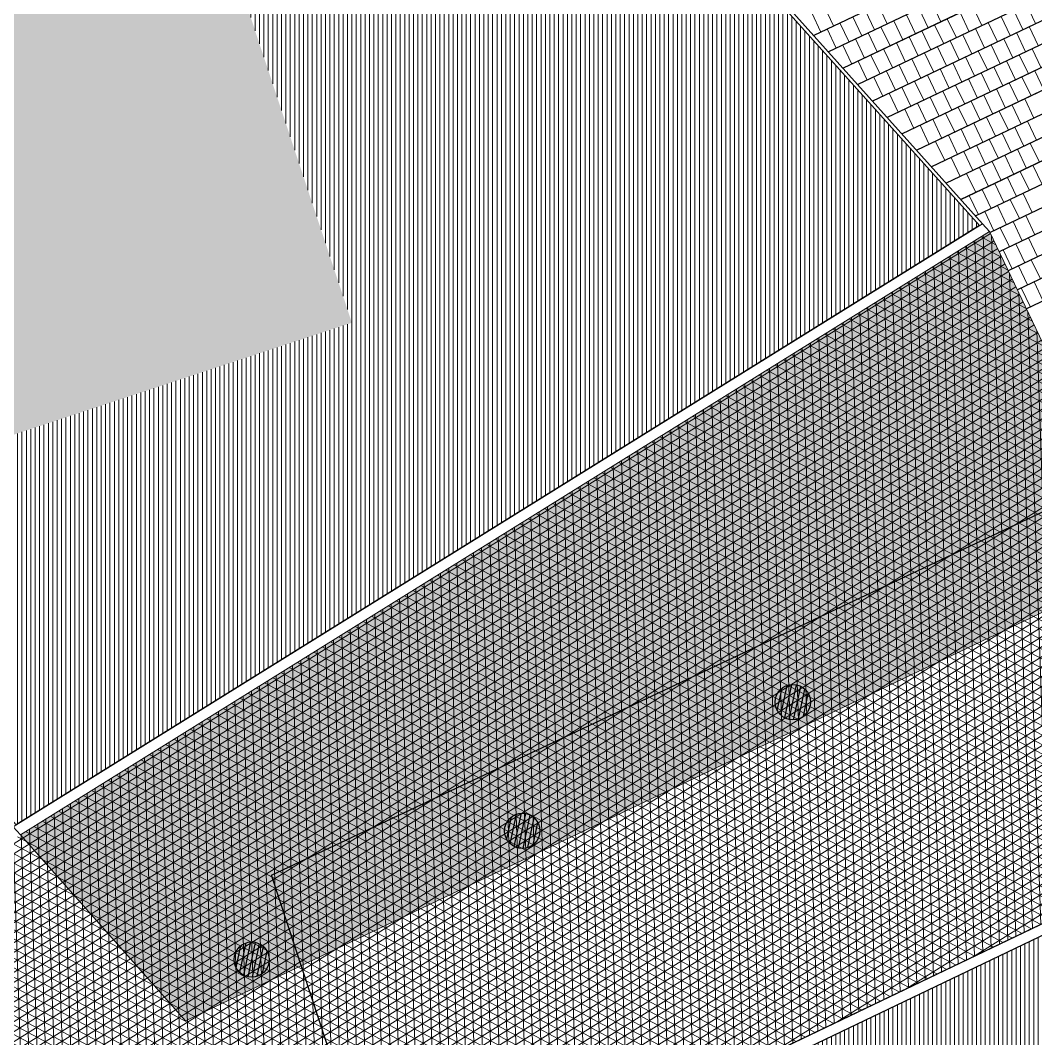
# Model space of a CAD drawing. Header units: metres. Extents: x 679599 to 680028, y 2748524 to 2748840.
# Drawn here: x 679953.21 to 679982.01, y 2748753.3 to 2748782.19 of the extents above; entities that cross this region are included whole.
import ezdxf

# ---------------------------------------------------------------- set-up
doc = ezdxf.new("R2010")
doc.units = ezdxf.units.M
doc.header["$LTSCALE"] = 5
doc.layers.add('00-AUX', color=2, linetype='Continuous', plot=False)
doc.layers.add('00-AUX Tree Pit', color=2, linetype='Continuous', plot=False)
for name, color, linetype, lineweight, plot in [('02-L-B-Channel', 140, 'Continuous', 5, False), ('02-L-B-Curb', 11, 'Continuous', 5, False), ('02-L-B-Gutter', 170, 'Continuous', 5, False)]:
    doc.layers.add(name, color=color, linetype=linetype, lineweight=lineweight, plot=plot)
doc.layers.add('02-L-B-Flat Bar', color=181, linetype='Continuous', lineweight=5)
for name, color, linetype, lineweight, true_color in [('02-L-Joints-Paviment_07_Precast Concrete Blocks 60X40', 7, 'Continuous', 5, 0x999999), ('03-TR-Pavement_02_Sealed Gravel', 7, 'Continuous', 5, 0x38321e), ('03-TR-Pavement_05_Precast irregular Concrete Blocks_Open Joint', 7, 'Continuous', 5, 0x82ae7e), ('03-TR-Pavement_07_Precast Concrete Blocks 60X40', 7, 'Continuous', 5, 0x999999), ('03-TR-Pavement_07_Precast irregular Concrete Blocks', 7, 'Continuous', 5, 0xb3b3b3)]:
    doc.layers.add(name, color=color, linetype=linetype, lineweight=lineweight, true_color=true_color)
doc.layers.add('03-TR-Pavement_12_Acrylic Paint (Double Layer)', color=7, linetype='Continuous', true_color=0xeddfde)
doc.layers.add('03-TR-Tree Pit_White', color=7, linetype='Continuous', true_color=0xfcfcfc)
doc.layers.add('03-TR-Tree Pit_Green', color=46, linetype='Continuous')
pattern_1 = [(90, (652974.11672, 2717198.73223), (-0.1247775, 0), [])]

msp = doc.modelspace()

# ---------------------------------------------------------------- hatches: boundary and pattern name
at = {"layer": '03-TR-Pavement_02_Sealed Gravel', "linetype": 'Continuous'}
h = msp.add_hatch(dxfattribs=at)
h.set_pattern_fill('ANSI31', color=256, scale=0.0393, angle=45)
h.set_pattern_definition(pattern_1)
h.paths.add_polyline_path([(679942.353, 2748782.84), (679957.858, 2748787.975), (679962.616, 2748773.612), (679947.111, 2748768.477)], flags=16)
h.paths.add_polyline_path([(679947.422, 2748813.15), (679917.58, 2748798.949), (679953.093, 2748759.365), (679980.42, 2748776.369)])
h = msp.add_hatch(dxfattribs=at)
h.set_pattern_fill('ANSI31', color=256, scale=0.0393, angle=45)
h.set_pattern_definition(pattern_1)
h.paths.add_polyline_path([(679968.866, 2748742.603), (679983.868, 2748747.571), (679993.107, 2748719.677), (679978.111, 2748714.692)], flags=16)
h.paths.add_polyline_path([(679998.133, 2748710.307), (680003.902, 2748713.034), (680005.419, 2748708.439), (680000.185, 2748705.967)], flags=16)
h.paths.add_polyline_path([(679963.902, 2748747.461), (679988.621, 2748759.303), (680006.998, 2748703.659), (679982.255, 2748691.885)])
at = {"layer": '03-TR-Pavement_05_Precast irregular Concrete Blocks_Open Joint'}
h = msp.add_hatch(dxfattribs=at)
h.set_pattern_fill('SWAMP', color=256, scale=0.01)
h.set_pattern_definition([(0, (-2.8001, 2.47284), (0.127, 0.219970452362), [0.03175, -0.22225]), (90, (-2.78422, 2.47284), (-0.127, 0.219970452362), [0.015875, -0.424065904724]), (90, (-2.78025, 2.47284), (-0.127, 0.219970452362), [0.0127, -0.427240904724]), (90, (-2.78819, 2.47284), (-0.127, 0.219970452362), [0.0127, -0.427240904724]), (60, (-2.77629, 2.47284), (-0.126999999827, 0.219970452462), [0.01016, -0.24384]), (120, (-2.79216, 2.47284), (-0.253999999827, 1e-10), [0.01016, -0.24384])])
h.paths.add_polyline_path([(679957.895, 2748753.804), (679953.212, 2748759.085), (679980.707, 2748776.199), (679985.171, 2748766.828)])
at = {"layer": '03-TR-Pavement_07_Precast irregular Concrete Blocks', "linetype": 'Continuous'}
h = msp.add_hatch(dxfattribs=at)
h.set_pattern_fill('NET3', color=256, scale=0.075, angle=92)
h.set_pattern_definition([(92, (679898.76976, 2748715.38535), (-0.23797994, -0.00831044), []), (152, (679898.76976, 2748715.38535), (-0.1117929, -0.2102519), []), (212, (679898.76976, 2748715.38535), (0.126187, -0.20194145), [])])
h.paths.add_polyline_path([(679980.706, 2748776.198), (679957.091, 2748761.499), (679946.748, 2748755.061), (679960.782, 2748746.299), (679963.716, 2748747.705), (679988.617, 2748759.633)])
at = {"layer": '03-TR-Pavement_12_Acrylic Paint (Double Layer)', "linetype": 'Continuous'}
h = msp.add_hatch(color=256, dxfattribs=at)
h.dxf.hatch_style = 1
h.paths.add_polyline_path([(679942.353, 2748782.84), (679957.858, 2748787.975), (679962.616, 2748773.612), (679947.111, 2748768.477)])
at = {"layer": '03-TR-Tree Pit_Green'}
h = msp.add_hatch(dxfattribs=at)
h.set_pattern_fill('ANSI31', color=256, scale=0.04, angle=33)
h.set_pattern_definition([(78, (679975.12409, 2748762.84899), (-0.124225, 0.026405), [])])
edge = h.paths.add_edge_path()
edge.add_arc((679975.124, 2748762.849), 0.5, 0, 360)
h = msp.add_hatch(dxfattribs=at)
h.set_pattern_fill('ANSI31', color=256, scale=0.04, angle=33)
h.set_pattern_definition([(78, (679967.44885, 2748759.1965), (-0.124225, 0.026405), [])])
edge = h.paths.add_edge_path()
edge.add_arc((679967.449, 2748759.196), 0.5, 0, 360)
h = msp.add_hatch(dxfattribs=at)
h.set_pattern_fill('ANSI31', color=256, scale=0.04, angle=33)
h.set_pattern_definition([(78, (679959.77362, 2748755.544), (-0.124225, 0.026405), [])])
edge = h.paths.add_edge_path()
edge.add_arc((679959.774, 2748755.544), 0.5, 0, 360)
at = {"layer": '03-TR-Tree Pit_White'}
h = msp.add_hatch(color=256, dxfattribs=at)
h.dxf.hatch_style = 1
edge = h.paths.add_edge_path()
edge.add_arc((679975.124, 2748762.849), 0.5, 0, 360)
h = msp.add_hatch(color=256, dxfattribs=at)
h.dxf.hatch_style = 1
edge = h.paths.add_edge_path()
edge.add_arc((679967.449, 2748759.196), 0.5, 0, 360)
h = msp.add_hatch(color=256, dxfattribs=at)
h.dxf.hatch_style = 1
edge = h.paths.add_edge_path()
edge.add_arc((679959.774, 2748755.544), 0.5, 0, 360)

# ---------------------------------------------------------------- linework, layer by layer
for centre in [(679975.124, 2748762.849), (679967.449, 2748759.196), (679959.774, 2748755.544)]:
    msp.add_circle(centre, 0.5)
at = {"layer": '00-AUX', "ltscale": 0.3}
for points in [[(679947.422, 2748813.15), (679980.42, 2748776.369), (679953.093, 2748759.365), (679917.58, 2748798.949)], [(679963.902, 2748747.461), (679982.255, 2748691.885), (680006.998, 2748703.659), (679988.621, 2748759.303)]]:
    msp.add_lwpolyline(points, close=True, dxfattribs=at)
at = {"layer": '00-AUX'}
for points in [[(679984.047, 2748785.727), (679975.716, 2748781.763)], [(679984.487, 2748785.272), (679976.134, 2748781.297)], [(679984.564, 2748784.644), (679976.551, 2748780.831)], [(679985.004, 2748784.189), (679976.969, 2748780.366)], [(679985.081, 2748783.561), (679977.387, 2748779.9)], [(679985.521, 2748783.106), (679977.805, 2748779.434)], [(679985.598, 2748782.478), (679978.223, 2748778.969)], [(679986.038, 2748782.023), (679978.64, 2748778.503)], [(679986.115, 2748781.395), (679979.058, 2748778.037)], [(679986.555, 2748780.94), (679979.476, 2748777.571)], [(679986.633, 2748780.312), (679979.894, 2748777.106)], [(679987.073, 2748779.857), (679980.312, 2748776.64)], [(679987.15, 2748779.23), (679980.72, 2748776.17)], [(679987.59, 2748778.774), (679980.979, 2748775.628)], [(679987.667, 2748778.147), (679981.237, 2748775.087)], [(679988.107, 2748777.691), (679981.496, 2748774.545)], [(679988.184, 2748777.064), (679981.754, 2748774.004)], [(679963.698, 2748747.696), (679960.337, 2748757.938), (679984.076, 2748769.129), (679988.633, 2748759.641), (679963.698, 2748747.696)], [(679985.214, 2748766.76), (679988.633, 2748759.641), (679963.697, 2748747.696)]]:
    msp.add_lwpolyline(points, dxfattribs=at)
at = {"layer": '00-AUX Tree Pit'}
for centre in [(679967.449, 2748759.196), (679959.774, 2748755.544)]:
    msp.add_circle(centre, 0.5, dxfattribs=at)
at = {"layer": '02-L-B-Channel'}
msp.add_lwpolyline([(679963.811, 2748747.418), (679963.716, 2748747.705), (679988.617, 2748759.633), (679988.712, 2748759.346), (679963.811, 2748747.418)], dxfattribs=at)
at = {"layer": '02-L-B-Curb'}
for points in [[(679947.422, 2748813.15), (679980.42, 2748776.369)], [(679947.516, 2748813.195), (679980.506, 2748776.422)], [(679980.706, 2748776.198), (679988.617, 2748759.633)]]:
    msp.add_lwpolyline(points, dxfattribs=at)
at = {"layer": '02-L-B-Flat Bar'}
for points in [[(679980.706, 2748776.198), (679988.617, 2748759.633)], [(679953.217, 2748759.079), (679957.895, 2748753.803), (679985.148, 2748766.804)]]:
    msp.add_lwpolyline(points, dxfattribs=at)
at = {"layer": '02-L-B-Gutter'}
msp.add_lwpolyline([(679953.008, 2748759.312), (679980.506, 2748776.422), (679980.706, 2748776.198), (679953.212, 2748759.084)], close=True, dxfattribs=at)
at = {"layer": '02-L-Joints-Paviment_07_Precast Concrete Blocks 60X40'}
for points in [[(679979.327, 2748782.152), (679979.069, 2748782.694)], [(679975.92, 2748781.86), (679975.662, 2748782.402)], [(679976.281, 2748782.032), (679976.023, 2748782.574)], [(679977.184, 2748782.462), (679977.442, 2748781.92)], [(679977.545, 2748782.634), (679977.803, 2748782.092)], [(679978.965, 2748781.98), (679978.708, 2748782.522)], [(679979.868, 2748782.41), (679980.126, 2748781.868)], [(679980.23, 2748782.582), (679980.487, 2748782.04)], [(679981.65, 2748781.928), (679981.392, 2748782.47)], [(679982.011, 2748782.1), (679981.753, 2748782.642)], [(679976.462, 2748782.118), (679976.719, 2748781.576)], [(679976.823, 2748782.29), (679977.081, 2748781.748)], [(679978.243, 2748781.636), (679977.985, 2748782.178)], [(679978.604, 2748781.808), (679978.346, 2748782.35)], [(679979.507, 2748782.238), (679979.765, 2748781.696)], [(679980.927, 2748781.585), (679980.669, 2748782.127)], [(679981.289, 2748781.757), (679981.031, 2748782.298)], [(679976.1, 2748781.946), (679976.358, 2748781.404)], [(679977.521, 2748781.293), (679977.263, 2748781.835)], [(679977.882, 2748781.465), (679977.624, 2748782.006)], [(679978.785, 2748781.894), (679979.043, 2748781.353)], [(679979.146, 2748782.066), (679979.404, 2748781.524)], [(679980.566, 2748781.413), (679980.308, 2748781.955)], [(679981.469, 2748781.843), (679981.727, 2748781.301)], [(679981.83, 2748782.014), (679982.088, 2748781.473)], [(679977.159, 2748781.121), (679976.902, 2748781.663)], [(679978.062, 2748781.551), (679978.32, 2748781.009)], [(679978.424, 2748781.722), (679978.681, 2748781.181)], [(679979.844, 2748781.069), (679979.586, 2748781.611)], [(679980.205, 2748781.241), (679979.947, 2748781.783)], [(679981.108, 2748781.671), (679981.366, 2748781.129)], [(679976.798, 2748780.949), (679976.54, 2748781.491)], [(679977.701, 2748781.379), (679977.959, 2748780.837)], [(679979.121, 2748780.725), (679978.864, 2748781.267)], [(679979.483, 2748780.897), (679979.225, 2748781.439)], [(679980.386, 2748781.327), (679980.643, 2748780.785)], [(679980.747, 2748781.499), (679981.005, 2748780.957)], [(679982.167, 2748780.846), (679981.909, 2748781.387)], [(679976.979, 2748781.035), (679977.237, 2748780.493)], [(679977.34, 2748781.207), (679977.598, 2748780.665)], [(679978.76, 2748780.553), (679978.502, 2748781.095)], [(679979.663, 2748780.983), (679979.921, 2748780.441)], [(679980.024, 2748781.155), (679980.282, 2748780.613)], [(679981.444, 2748780.502), (679981.187, 2748781.044)], [(679981.806, 2748780.674), (679981.548, 2748781.215)], [(679978.038, 2748780.21), (679977.78, 2748780.752)], [(679978.399, 2748780.382), (679978.141, 2748780.923)], [(679979.302, 2748780.811), (679979.56, 2748780.27)], [(679980.722, 2748780.158), (679980.464, 2748780.7)], [(679981.083, 2748780.33), (679980.825, 2748780.872)], [(679981.986, 2748780.76), (679982.244, 2748780.218)], [(679977.677, 2748780.038), (679977.419, 2748780.58)], [(679978.58, 2748780.468), (679978.837, 2748779.926)], [(679978.941, 2748780.639), (679979.199, 2748780.098)], [(679980.361, 2748779.986), (679980.103, 2748780.528)], [(679981.264, 2748780.416), (679981.522, 2748779.874)], [(679981.625, 2748780.588), (679981.883, 2748780.046)], [(679977.857, 2748780.124), (679978.115, 2748779.582)], [(679978.218, 2748780.296), (679978.476, 2748779.754)], [(679979.639, 2748779.642), (679979.381, 2748780.184)], [(679980, 2748779.814), (679979.742, 2748780.356)], [(679980.542, 2748780.072), (679980.799, 2748779.53)], [(679980.903, 2748780.244), (679981.161, 2748779.702)], [(679978.916, 2748779.299), (679978.658, 2748779.84)], [(679979.277, 2748779.471), (679979.02, 2748780.012)], [(679980.18, 2748779.9), (679980.438, 2748779.358)], [(679981.6, 2748779.247), (679981.343, 2748779.789)], [(679981.962, 2748779.419), (679981.704, 2748779.961)], [(679978.555, 2748779.127), (679978.297, 2748779.669)], [(679979.458, 2748779.556), (679979.716, 2748779.015)], [(679979.819, 2748779.728), (679980.077, 2748779.187)], [(679981.239, 2748779.075), (679980.981, 2748779.617)], [(679978.736, 2748779.213), (679978.993, 2748778.671)], [(679979.097, 2748779.385), (679979.355, 2748778.843)], [(679980.517, 2748778.731), (679980.259, 2748779.273)], [(679980.878, 2748778.903), (679980.62, 2748779.445)], [(679981.781, 2748779.333), (679982.039, 2748778.791)], [(679979.795, 2748778.388), (679979.537, 2748778.929)], [(679980.156, 2748778.559), (679979.898, 2748779.101)], [(679981.059, 2748778.989), (679981.317, 2748778.447)], [(679981.42, 2748779.161), (679981.678, 2748778.619)], [(679979.433, 2748778.216), (679979.176, 2748778.757)], [(679980.336, 2748778.645), (679980.594, 2748778.104)], [(679980.698, 2748778.817), (679980.955, 2748778.275)], [(679982.118, 2748778.164), (679981.86, 2748778.706)], [(679979.975, 2748778.473), (679980.233, 2748777.932)], [(679981.395, 2748777.82), (679981.137, 2748778.362)], [(679981.756, 2748777.992), (679981.499, 2748778.534)], [(679979.614, 2748778.302), (679979.872, 2748777.76)], [(679981.034, 2748777.648), (679980.776, 2748778.19)], [(679981.937, 2748778.078), (679982.195, 2748777.536)], [(679980.312, 2748777.305), (679980.054, 2748777.846)], [(679980.673, 2748777.476), (679980.415, 2748778.018)], [(679981.576, 2748777.906), (679981.834, 2748777.364)], [(679980.854, 2748777.562), (679981.111, 2748777.021)], [(679981.215, 2748777.734), (679981.473, 2748777.192)], [(679980.131, 2748777.219), (679980.389, 2748776.677)], [(679980.492, 2748777.39), (679980.75, 2748776.849)], [(679981.912, 2748776.737), (679981.655, 2748777.279)], [(679981.19, 2748776.393), (679980.932, 2748776.935)], [(679981.551, 2748776.565), (679981.293, 2748777.107)], [(679980.829, 2748776.222), (679980.571, 2748776.763)], [(679981.732, 2748776.651), (679981.99, 2748776.11)], [(679981.371, 2748776.48), (679981.628, 2748775.938)], [(679981.009, 2748776.308), (679981.267, 2748775.766)], [(679982.068, 2748775.482), (679981.811, 2748776.024)], [(679981.707, 2748775.311), (679981.449, 2748775.852)], [(679981.346, 2748775.139), (679981.088, 2748775.681)], [(679981.527, 2748775.225), (679981.784, 2748774.683)], [(679981.888, 2748775.397), (679982.146, 2748774.855)], [(679981.863, 2748774.056), (679981.605, 2748774.598)], [(679982.224, 2748774.228), (679981.967, 2748774.769)]]:
    msp.add_lwpolyline(points, dxfattribs=at)
at = {"layer": '03-TR-Pavement_07_Precast Concrete Blocks 60X40'}
for p, q in [((679975.727, 2748781.768), (679984.228, 2748785.813)), ((679976.145, 2748781.302), (679984.487, 2748785.272)), ((679976.563, 2748780.837), (679984.745, 2748784.73)), ((679976.981, 2748780.371), (679985.004, 2748784.189)), ((679977.399, 2748779.905), (679985.263, 2748783.647)), ((679977.817, 2748779.44), (679985.521, 2748783.106)), ((679978.235, 2748778.974), (679985.78, 2748782.564)), ((679978.653, 2748778.509), (679986.038, 2748782.023)), ((679979.071, 2748778.043), (679986.297, 2748781.482)), ((679979.489, 2748777.577), (679986.555, 2748780.94)), ((679979.907, 2748777.112), (679985.207, 2748779.634)), ((679980.325, 2748776.646), (679985.465, 2748779.092)), ((679980.992, 2748775.635), (679987.59, 2748778.774)), ((679980.733, 2748776.176), (679985.723, 2748778.551)), ((679981.25, 2748775.093), (679987.848, 2748778.233)), ((679981.508, 2748774.551), (679988.107, 2748777.692)), ((679981.766, 2748774.01), (679988.365, 2748777.15))]:
    msp.add_line(p, q, dxfattribs=at)

doc.saveas('drawing.dxf')
